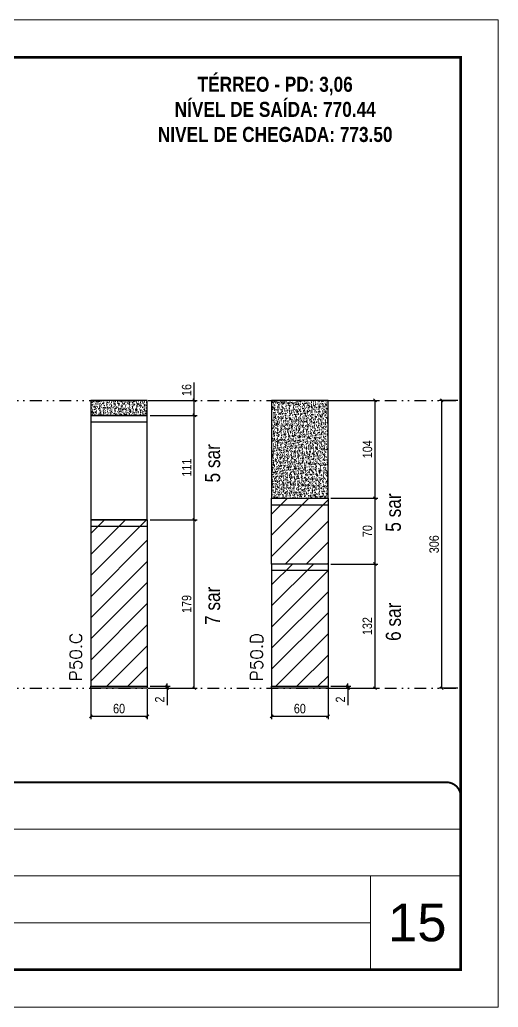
# Model space of a CAD drawing. Extents: x 14400 to 27878, y -21631 to 6985.
# Drawn here: x 18573 to 19082, y 2489 to 3539 of the extents above; entities that cross this region are included whole.
import ezdxf

# ---------------------------------------------------------------- set-up
doc = ezdxf.new("R2010")
doc.units = 0
for name, pattern in [('CONTINUO', [0]), ('DASHED', [0.75, 0.5, -0.25]), ('DIVIDE2', [0.625, 0.25, -0.125, 0, -0.125, 0, -0.125])]:
    doc.linetypes.add(name, pattern=pattern)
for name, color, linetype, lineweight in [('CARIMBO', 255, 'Continuous', 9), ('Folhas', 255, 'Continuous', 9), ('Hachura', 251, 'Continuous', 9), ('SARRAFO DE PRESSAO', 251, 'DASHED', 9), ('Texto Seção', 7, 'Continuous', 15)]:
    doc.layers.add(name, color=color, linetype=linetype, lineweight=lineweight)
for name, color, linetype in [('COTA', 241, 'Continuous'), ('NOMENCLATURA', 7, 'Continuous'), ('Nível', 160, 'Continuous'), ('Painéis', 200, 'Continuous'), ('SARR_2.2x7', 40, 'Continuous')]:
    doc.layers.add(name, color=color, linetype=linetype)
doc.styles.add('ARIAL', font='arial.ttf')
doc.styles.add('ARIAL_NARROW', font='ARIALN.TTF', dxfattribs={"height": 0.2})
doc.styles.add('COTA TECNICA', font='techl___.ttf', dxfattribs={"height": 10})
doc.styles.add('COTA TECNICA-50', font='techl___.ttf', dxfattribs={"height": 10})
doc.styles.add('REGUA-120', font='ROMANS.shx', dxfattribs={"height": 15})
doc.styles.add('ROMANC', font='techb___.ttf', dxfattribs={"height": 2.5})
doc.dimstyles.new('COTA PAINEL-50', dxfattribs={"dimtxt": 10, "dimasz": 3, "dimexe": 3, "dimexo": 3, "dimgap": 3, "dimtad": 1, "dimdec": 1, "dimzin": 12, "dimdsep": 46, "dimtxsty": 'COTA TECNICA-50', "dimblk1": 'OBLIQUE', "dimblk2": 'OBLIQUE', "dimsah": 1, "dimcen": 0.9, "dimclrd": 4, "dimclre": 4, "dimclrt": 240, "dimadec": 1, "dimazin": 3, "dimtfac": 1, "dimtdec": 1, "dimtmove": 0, "dimatfit": 3, "dimfxl": 1, "dimtolj": 1, "dimtzin": 12, "dimarcsym": 0})
doc.dimstyles.new('PAINEL', dxfattribs={"dimtxt": 10, "dimasz": 3, "dimexe": 3, "dimexo": 3, "dimgap": 3, "dimtad": 1, "dimdec": 1, "dimzin": 12, "dimdsep": 46, "dimtxsty": 'COTA TECNICA', "dimblk1": 'OBLIQUE', "dimblk2": 'OBLIQUE', "dimsah": 1, "dimcen": 0.9, "dimclrd": 4, "dimclre": 4, "dimclrt": 240, "dimadec": 1, "dimazin": 3, "dimtfac": 1, "dimtdec": 1, "dimtmove": 0, "dimatfit": 3, "dimfxl": 1, "dimtolj": 1, "dimtzin": 12, "dimarcsym": 0})
pattern_1 = [(45, (-37.097, 0), (-11.22532, 11.22532), [])]

# ---------------------------------------------------------------- blocks, each defined once
blk = doc.blocks.new('9999999999')
at = {"color": 30, "linetype": 'CONTINUO'}
for p, q in [((98564.6, 34379.6), (99584, 34379.6)), ((98564.6, 34329.8), (99488, 34329.8)), ((99584, 34329.8), (99488, 34329.8)), ((99488, 34329.8), (99488, 34230.2)), ((98564.6, 34280), (99488, 34280))]:
    blk.add_line(p, q, dxfattribs=at)
at = {"color": 30, "linetype": 'CONTINUO', "const_width": 2}
blk.add_lwpolyline([(99584, 34230.2), (99584, 34414.4, 0.414214), (99569, 34429.4), (98229, 34429.4, 0.414214), (98214, 34414.4), (98214, 34245.2, 0.414214), (98229, 34230.2), (99584, 34230.2)], format="xyb", dxfattribs=at)
at = {"layer": 'Folhas'}
blk.add_lwpolyline([(98139, 34190.2), (99624, 34190.2), (99624, 35240.2), (98139, 35240.2)], close=True, dxfattribs=at)
at = {"layer": 'Folhas', "color": 30, "const_width": 3}
blk.add_lwpolyline([(98214, 34230.2), (99584, 34230.2), (99584, 35200.2), (98214, 35200.2)], close=True, dxfattribs=at)
blk = doc.blocks.new('_Oblique')
at = {"color": 0, "linetype": 'ByBlock', "lineweight": -2}
blk.add_line((-0.5, -0.5), (0.5, 0.5), dxfattribs=at)
blk = doc.blocks.new('*D867')
at = {"layer": 'COTA', "color": 4, "lineweight": -2, "transparency": 16777216}
for p, q in [((18648.8, 2827.3), (18648.8, 2795.4)), ((18708.8, 2827.3), (18708.8, 2795.4)), ((18648.8, 2798.4), (18708.8, 2798.4))]:
    blk.add_line(p, q, dxfattribs=at)
at = {"layer": 'Defpoints', "color": 0, "transparency": 16777216}
for p in [(18648.8, 2830.3), (18708.8, 2830.3), (18708.8, 2798.4)]:
    blk.add_point(p, dxfattribs=at)
at = {"layer": 'COTA', "color": 4, "lineweight": -2, "transparency": 16777216, "xscale": 3, "yscale": 3, "zscale": 3, "rotation": 180}
blk.add_blockref('_Oblique', (18648.8, 2798.4), dxfattribs=at)
at = {"layer": 'COTA', "color": 4, "lineweight": -2, "transparency": 16777216, "xscale": 3, "yscale": 3, "zscale": 3}
blk.add_blockref('_Oblique', (18708.8, 2798.4), dxfattribs=at)
at = {"layer": 'COTA', "color": 240, "transparency": 16777216, "insert": (18678.8, 2806.5), "char_height": 10, "attachment_point": 5, "style": 'COTA TECNICA'}
blk.add_mtext('\\A1;60', dxfattribs=at)
blk = doc.blocks.new('*D868')
at = {"layer": 'COTA', "color": 4, "lineweight": -2, "transparency": 16777216}
for p, q in [((18711.8, 2830.3), (18733, 2830.3)), ((18711.8, 2828.3), (18733, 2828.3)), ((18730, 2830.3), (18730, 2833.3)), ((18730, 2830.3), (18730, 2828.3)), ((18730, 2828.3), (18730, 2810.2))]:
    blk.add_line(p, q, dxfattribs=at)
at = {"layer": 'Defpoints', "color": 0, "transparency": 16777216}
for p in [(18708.8, 2830.3), (18708.8, 2828.3), (18730, 2830.3)]:
    blk.add_point(p, dxfattribs=at)
at = {"layer": 'COTA', "color": 4, "lineweight": -2, "transparency": 16777216, "xscale": 3, "yscale": 3, "zscale": 3}
for p, rotation in [((18730, 2830.3), 270), ((18730, 2828.3), 90)]:
    blk.add_blockref('_Oblique', p, dxfattribs=dict(at, rotation=rotation))
at = {"layer": 'COTA', "color": 240, "transparency": 16777216, "insert": (18722, 2816.2), "char_height": 10, "attachment_point": 5, "rotation": 90, "style": 'COTA TECNICA-50'}
blk.add_mtext('\\A1;2', dxfattribs=at)
blk = doc.blocks.new('*D869')
at = {"layer": 'COTA', "color": 4, "lineweight": -2, "transparency": 16777216}
for p, q in [((18711.8, 3007.3), (18761.8, 3007.3)), ((18758.8, 2828.3), (18758.8, 3007.3)), ((18711.8, 2828.3), (18761.8, 2828.3))]:
    blk.add_line(p, q, dxfattribs=at)
at = {"layer": 'Defpoints', "color": 0, "transparency": 16777216}
for p in [(18708.8, 3007.3), (18758.8, 3007.3), (18708.8, 2828.3)]:
    blk.add_point(p, dxfattribs=at)
at = {"layer": 'COTA', "color": 4, "lineweight": -2, "transparency": 16777216, "xscale": 3, "yscale": 3, "zscale": 3}
for p, rotation in [((18758.8, 3007.3), 90), ((18758.8, 2828.3), 270)]:
    blk.add_blockref('_Oblique', p, dxfattribs=dict(at, rotation=rotation))
at = {"layer": 'COTA', "color": 240, "transparency": 16777216, "insert": (18750.7, 2917.8), "char_height": 10, "attachment_point": 5, "rotation": 90, "style": 'COTA TECNICA-50'}
blk.add_mtext('\\A1;179', dxfattribs=at)
blk = doc.blocks.new('*D870')
at = {"layer": 'COTA', "color": 4, "lineweight": -2, "transparency": 16777216}
for p, q in [((18841, 2827.3), (18841, 2795.4)), ((18901, 2827.3), (18901, 2795.4)), ((18841, 2798.4), (18901, 2798.4))]:
    blk.add_line(p, q, dxfattribs=at)
at = {"layer": 'Defpoints', "color": 0, "transparency": 16777216}
for p in [(18841, 2830.3), (18901, 2830.3), (18901, 2798.4)]:
    blk.add_point(p, dxfattribs=at)
at = {"layer": 'COTA', "color": 4, "lineweight": -2, "transparency": 16777216, "xscale": 3, "yscale": 3, "zscale": 3, "rotation": 180}
blk.add_blockref('_Oblique', (18841, 2798.4), dxfattribs=at)
at = {"layer": 'COTA', "color": 4, "lineweight": -2, "transparency": 16777216, "xscale": 3, "yscale": 3, "zscale": 3}
blk.add_blockref('_Oblique', (18901, 2798.4), dxfattribs=at)
at = {"layer": 'COTA', "color": 240, "transparency": 16777216, "insert": (18871, 2806.5), "char_height": 10, "attachment_point": 5, "style": 'COTA TECNICA'}
blk.add_mtext('\\A1;60', dxfattribs=at)
blk = doc.blocks.new('*D856')
at = {"layer": 'COTA', "color": 4, "lineweight": -2, "transparency": 16777216}
for p, q in [((18904, 2830.3), (18925.2, 2830.3)), ((18904, 2828.3), (18925.2, 2828.3)), ((18922.2, 2830.3), (18922.2, 2833.3)), ((18922.2, 2830.3), (18922.2, 2828.3)), ((18922.2, 2828.3), (18922.2, 2810.2))]:
    blk.add_line(p, q, dxfattribs=at)
at = {"layer": 'Defpoints', "color": 0, "transparency": 16777216}
for p in [(18901, 2830.3), (18901, 2828.3), (18922.2, 2830.3)]:
    blk.add_point(p, dxfattribs=at)
at = {"layer": 'COTA', "color": 4, "lineweight": -2, "transparency": 16777216, "xscale": 3, "yscale": 3, "zscale": 3}
for p, rotation in [((18922.2, 2830.3), 270), ((18922.2, 2828.3), 90)]:
    blk.add_blockref('_Oblique', p, dxfattribs=dict(at, rotation=rotation))
at = {"layer": 'COTA', "color": 240, "transparency": 16777216, "insert": (18914.2, 2816.2), "char_height": 10, "attachment_point": 5, "rotation": 90, "style": 'COTA TECNICA-50'}
blk.add_mtext('\\A1;2', dxfattribs=at)
blk = doc.blocks.new('*D857')
at = {"layer": 'COTA', "color": 4, "lineweight": -2, "transparency": 16777216}
for p, q in [((18904, 2960.3), (18954, 2960.3)), ((18951, 2828.3), (18951, 2960.3)), ((18904, 2828.3), (18954, 2828.3))]:
    blk.add_line(p, q, dxfattribs=at)
at = {"layer": 'Defpoints', "color": 0, "transparency": 16777216}
for p in [(18901, 2960.3), (18951, 2960.3), (18901, 2828.3)]:
    blk.add_point(p, dxfattribs=at)
at = {"layer": 'COTA', "color": 4, "lineweight": -2, "transparency": 16777216, "xscale": 3, "yscale": 3, "zscale": 3}
for p, rotation in [((18951, 2960.3), 90), ((18951, 2828.3), 270)]:
    blk.add_blockref('_Oblique', p, dxfattribs=dict(at, rotation=rotation))
at = {"layer": 'COTA', "color": 240, "transparency": 16777216, "insert": (18942.8, 2894.3), "char_height": 10, "attachment_point": 5, "rotation": 90, "style": 'COTA TECNICA-50'}
blk.add_mtext('\\A1;132', dxfattribs=at)
blk = doc.blocks.new('*D878')
at = {"layer": 'COTA', "color": 4, "lineweight": -2, "transparency": 16777216}
for p, q in [((18904, 3134.3), (18954, 3134.3)), ((18951, 3030.3), (18951, 3134.3)), ((18904, 3030.3), (18954, 3030.3))]:
    blk.add_line(p, q, dxfattribs=at)
at = {"layer": 'Defpoints', "color": 0, "transparency": 16777216}
for p in [(18901, 3134.3), (18951, 3134.3), (18901, 3030.3)]:
    blk.add_point(p, dxfattribs=at)
at = {"layer": 'COTA', "color": 4, "lineweight": -2, "transparency": 16777216, "xscale": 3, "yscale": 3, "zscale": 3}
for p, rotation in [((18951, 3134.3), 90), ((18951, 3030.3), 270)]:
    blk.add_blockref('_Oblique', p, dxfattribs=dict(at, rotation=rotation))
at = {"layer": 'COTA', "color": 240, "transparency": 16777216, "insert": (18942.9, 3082.3), "char_height": 10, "attachment_point": 5, "rotation": 90, "style": 'COTA TECNICA'}
blk.add_mtext('\\A1;104', dxfattribs=at)
blk = doc.blocks.new('*D889')
at = {"layer": 'COTA', "color": 4, "lineweight": -2, "transparency": 16777216}
for p, q in [((18711.8, 3118.3), (18761.8, 3118.3)), ((18758.8, 3007.3), (18758.8, 3118.3)), ((18711.8, 3007.3), (18761.8, 3007.3))]:
    blk.add_line(p, q, dxfattribs=at)
at = {"layer": 'Defpoints', "color": 0, "transparency": 16777216}
for p in [(18708.8, 3118.3), (18758.8, 3118.3), (18708.8, 3007.3)]:
    blk.add_point(p, dxfattribs=at)
at = {"layer": 'COTA', "color": 4, "lineweight": -2, "transparency": 16777216, "xscale": 3, "yscale": 3, "zscale": 3}
for p, rotation in [((18758.8, 3118.3), 90), ((18758.8, 3007.3), 270)]:
    blk.add_blockref('_Oblique', p, dxfattribs=dict(at, rotation=rotation))
at = {"layer": 'COTA', "color": 240, "transparency": 16777216, "insert": (18750.7, 3062.8), "char_height": 10, "attachment_point": 5, "rotation": 90, "style": 'COTA TECNICA'}
blk.add_mtext('\\A1;111', dxfattribs=at)
blk = doc.blocks.new('*D890')
at = {"layer": 'COTA', "color": 4, "lineweight": -2, "transparency": 16777216}
for p, q in [((18904, 3030.3), (18954, 3030.3)), ((18951, 2960.3), (18951, 3030.3)), ((18904, 2960.3), (18954, 2960.3))]:
    blk.add_line(p, q, dxfattribs=at)
at = {"layer": 'Defpoints', "color": 0, "transparency": 16777216}
for p in [(18901, 3030.3), (18951, 3030.3), (18901, 2960.3)]:
    blk.add_point(p, dxfattribs=at)
at = {"layer": 'COTA', "color": 4, "lineweight": -2, "transparency": 16777216, "xscale": 3, "yscale": 3, "zscale": 3}
for p, rotation in [((18951, 3030.3), 90), ((18951, 2960.3), 270)]:
    blk.add_blockref('_Oblique', p, dxfattribs=dict(at, rotation=rotation))
at = {"layer": 'COTA', "color": 240, "transparency": 16777216, "insert": (18942.9, 2995.3), "char_height": 10, "attachment_point": 5, "rotation": 90, "style": 'COTA TECNICA'}
blk.add_mtext('\\A1;70', dxfattribs=at)
blk = doc.blocks.new('*D2195')
at = {"layer": 'COTA', "color": 4, "lineweight": -2, "transparency": 16777216}
for p, q in [((19039, 3134.3), (19019, 3134.3)), ((19022, 2828.3), (19022, 3134.3)), ((19039, 2828.3), (19019, 2828.3))]:
    blk.add_line(p, q, dxfattribs=at)
at = {"layer": 'Defpoints', "color": 0, "transparency": 16777216}
for p in [(19022, 3134.3), (19042, 3134.3), (19042, 2828.3)]:
    blk.add_point(p, dxfattribs=at)
at = {"layer": 'COTA', "color": 4, "lineweight": -2, "transparency": 16777216, "xscale": 3, "yscale": 3, "zscale": 3}
for p, rotation in [((19022, 3134.3), 90), ((19022, 2828.3), 270)]:
    blk.add_blockref('_Oblique', p, dxfattribs=dict(at, rotation=rotation))
at = {"layer": 'COTA', "color": 240, "transparency": 16777216, "insert": (19013.8, 2981.3), "char_height": 10, "attachment_point": 5, "rotation": 90, "style": 'COTA TECNICA'}
blk.add_mtext('\\A1;306', dxfattribs=at)
blk = doc.blocks.new('*D2197')
at = {"layer": 'COTA', "color": 4, "lineweight": -2, "transparency": 16777216}
for p, q in [((18758.8, 3134.3), (18758.8, 3153.3)), ((18711.8, 3134.3), (18761.8, 3134.3)), ((18758.8, 3118.3), (18758.8, 3134.3)), ((18711.8, 3118.3), (18761.8, 3118.3))]:
    blk.add_line(p, q, dxfattribs=at)
at = {"layer": 'Defpoints', "color": 0, "transparency": 16777216}
for p in [(18708.8, 3134.3), (18758.8, 3134.3), (18708.8, 3118.3)]:
    blk.add_point(p, dxfattribs=at)
at = {"layer": 'COTA', "color": 4, "lineweight": -2, "transparency": 16777216, "xscale": 3, "yscale": 3, "zscale": 3}
for p, rotation in [((18758.8, 3134.3), 90), ((18758.8, 3118.3), 270)]:
    blk.add_blockref('_Oblique', p, dxfattribs=dict(at, rotation=rotation))
at = {"layer": 'COTA', "color": 240, "transparency": 16777216, "insert": (18750.7, 3145.3), "char_height": 10, "attachment_point": 5, "rotation": 90, "style": 'COTA TECNICA'}
blk.add_mtext('\\A1;16', dxfattribs=at)

msp = doc.modelspace()

# ---------------------------------------------------------------- hatches: boundary and pattern name
at = {"layer": 'COTA'}
h = msp.add_hatch(dxfattribs=at)
h.set_pattern_fill('AR-CONC', color=256, scale=0.03)
h.paths.add_polyline_path([(18708.79, 3134.29), (18648.79, 3134.29), (18648.79, 3118.29), (18708.79, 3118.29)])
h = msp.add_hatch(dxfattribs=at)
h.set_pattern_fill('AR-CONC', color=256, scale=0.03)
h.set_pattern_definition([(50, (-1622.097, 90), (5.4655401, -0.4781726), [0.5715, -6.2865]), (355, (-1622.097, 90), (-1.0573026, 5.7317054), [0.4572, -5.0292175]), (100.451445, (-1621.6413, 89.96), (4.4082374, 5.2535326), [0.4857003, -5.3427073]), (46.1842, (-1622.097, 91.524), (8.1323712, -1.2612698), [0.85725, -9.42975]), (96.635558, (-1621.419, 91.419), (7.122124, 7.4227837), [0.7285507, -8.0140682]), (351.18415, (-1622.097, 91.524), (7.122124, 7.4227837), [0.685799, -7.543792]), (21, (-1621.335, 91.143), (4.5484317, -3.0679559), [0.5715, -6.2865]), (326, (-1621.335, 91.143), (1.8540609, 5.525639), [0.4572, -5.0292]), (71.451445, (-1620.956, 90.8873), (6.4024926, 2.457683), [0.4857003, -5.3426981]), (37.5, (-1622.0968, 90), (0.0926581, 2.53665117), [0, -4.96824, 0, -5.1054, 0, -5.04825]), (7.5, (-1622.0968, 90), (2.00458988, 3.00541724), [0, -2.91084, 0, -4.85394, 0, -1.92405]), (327.5, (-1623.796, 90), (4.06771786, -0.17186232), [0, -1.905, 0, -5.9436, 0, -7.8867]), (317.5, (-1624.558, 90), (4.44387544, 0.76279473), [0, -2.4765, 0, -3.94716, 0, -5.6007])])
h.paths.add_polyline_path([(18901.03, 3134.29), (18841.03, 3134.29), (18841.03, 3030.29), (18901.03, 3030.29)])
at = {"layer": 'Hachura'}
h = msp.add_hatch(dxfattribs=at)
h.set_pattern_fill('ANSI31', color=256, scale=5)
h.paths.add_polyline_path([(18264.2, 3030.29), (18142.2, 3030.29), (18142.2, 2952.29), (18264.2, 2952.29)])
h.paths.add_polyline_path([(18507.07, 3007.29), (18507.07, 3084.29), (18385.07, 3084.29), (18385.07, 3007.29)])
h.paths.add_polyline_path([(18901.03, 3030.29), (18841.03, 3030.29), (18841.03, 2960.29), (18901.03, 2960.29)])
h = msp.add_hatch(dxfattribs=at)
h.set_pattern_fill('ANSI31', color=256, scale=5)
h.set_pattern_definition(pattern_1)
h.paths.add_polyline_path([(18708.79, 3007.29), (18648.79, 3007.29), (18648.79, 2830.29), (18708.79, 2830.29)])
h = msp.add_hatch(dxfattribs=at)
h.set_pattern_fill('ANSI31', color=256, scale=5)
h.set_pattern_definition(pattern_1)
h.paths.add_polyline_path([(18901.03, 2960.29), (18841.03, 2960.29), (18841.03, 2830.29), (18901.03, 2830.29)])

# ---------------------------------------------------------------- linework, layer by layer
at = {"layer": 'COTA'}
for points in [[(18648.79, 3118.29), (18708.79, 3118.29), (18708.79, 3134.29), (18648.79, 3134.29)], [(18841.03, 3030.29), (18901.03, 3030.29), (18901.03, 3134.29), (18841.03, 3134.29)]]:
    msp.add_lwpolyline(points, close=True, dxfattribs=at)
at = {"layer": 'Nível', "color": 4, "linetype": 'DIVIDE2', "ltscale": 50}
for p, q in [((17671.97, 3134.29), (19041.97, 3134.29)), ((17671.97, 2828.29), (19041.97, 2828.29)), ((17671.97, 2828.29), (19041.97, 2828.29))]:
    msp.add_line(p, q, dxfattribs=at)
at = {"layer": 'Painéis'}
for p, q in [((18708.79, 3118.29), (18648.79, 3118.29)), ((18648.79, 3118.29), (18648.79, 3007.29)), ((18708.79, 3007.29), (18708.79, 3118.29)), ((18841.03, 3030.29), (18901.03, 3030.29)), ((18841.03, 2960.29), (18841.03, 3030.29)), ((18901.03, 3030.29), (18901.03, 2960.29)), ((18648.79, 3007.29), (18648.79, 2830.29)), ((18708.79, 3007.29), (18648.79, 3007.29)), ((18648.79, 3007.29), (18708.79, 3007.29)), ((18708.79, 3007.29), (18708.79, 2830.29)), ((18841.03, 2960.29), (18841.03, 2830.29)), ((18901.03, 2960.29), (18841.03, 2960.29)), ((18901.03, 2960.29), (18841.03, 2960.29)), ((18901.03, 2960.29), (18901.03, 2830.29)), ((18648.79, 2830.29), (18708.79, 2830.29)), ((18648.79, 2830.29), (18708.79, 2830.29)), ((18648.79, 2828.29), (18648.79, 2830.29)), ((18708.79, 2828.29), (18648.79, 2828.29)), ((18708.79, 2830.29), (18708.79, 2828.29)), ((18841.03, 2830.29), (18901.03, 2830.29)), ((18841.03, 2830.29), (18901.03, 2830.29)), ((18841.03, 2828.29), (18841.03, 2830.29)), ((18901.03, 2828.29), (18841.03, 2828.29)), ((18901.03, 2830.29), (18901.03, 2828.29))]:
    msp.add_line(p, q, dxfattribs=at)
at = {"layer": 'SARR_2.2x7'}
for p, q in [((18708.79, 3111.29), (18648.79, 3111.29)), ((18841.03, 3023.29), (18901.03, 3023.29)), ((18708.79, 3000.31), (18648.79, 3000.31)), ((18901.03, 2953.31), (18841.03, 2953.31))]:
    msp.add_line(p, q, dxfattribs=at)

# ---------------------------------------------------------------- block references
at = {"layer": 'SARRAFO DE PRESSAO', "color": 6, "linetype": 'ByBlock'}
msp.add_blockref('9999999999', (-80542.01, -31701.2), dxfattribs=at)

# ---------------------------------------------------------------- texts
at = {"layer": 'CARIMBO', "style": 'ARIAL'}
msp.add_text('15', height=40, dxfattribs=at).set_placement((18964.83, 2559.15))
at = {"layer": 'NOMENCLATURA', "style": 'ARIAL_NARROW'}
for s, p in [('5 sar', (18786.18, 3046.99)), ('5 sar', (18978.41, 2994.6)), ('7 sar', (18786.18, 2895.49)), ('6 sar', (18978.41, 2878.5))]:
    msp.add_text(s, height=16, rotation=90, dxfattribs=at).set_placement(p)
at = {"layer": 'NOMENCLATURA', "color": 2, "insert": (18844.81, 3505.06), "char_height": 16, "attachment_point": 2, "style": 'ROMANC'}
msp.add_mtext_dynamic_manual_height_columns('\\PTÉRREO - PD: 3,06\\PNÍVEL DE SAÍDA: 770.44\\PNIVEL DE CHEGADA: 773.50', width=432.3511, gutter_width=1, heights=[0], dxfattribs=at)
at = {"layer": 'Texto Seção', "char_height": 13, "width": 370.6998, "attachment_point": 7, "rotation": 90, "style": 'REGUA-120'}
for s, insert in [('P50.C', (18639.34, 2835.7)), ('P50.D', (18831.57, 2835.7))]:
    msp.add_mtext(s, dxfattribs=dict(at, insert=insert))

# ---------------------------------------------------------------- dimensions: what is measured, and where the dimension line sits
at = {"layer": 'COTA'}
for base, p1, p2, dimstyle, picture, middle in [((18758.78, 3134.29), (18708.79, 3118.29), (18708.79, 3134.29), 'PAINEL', '*D2197', (18750.68, 3145.29)), ((18951.01, 3134.29), (18901.03, 3030.29), (18901.03, 3134.29), 'PAINEL', '*D878', (18942.91, 3082.29)), ((19021.99, 3134.29), (19041.97, 2828.29), (19041.97, 3134.29), 'PAINEL', '*D2195', (19013.77, 2981.29)), ((18758.78, 3118.29), (18708.79, 3007.29), (18708.79, 3118.29), 'PAINEL', '*D889', (18750.73, 3062.79)), ((18951.01, 3030.29), (18901.03, 2960.29), (18901.03, 3030.29), 'PAINEL', '*D890', (18942.91, 2995.29)), ((18758.78, 3007.29), (18708.79, 2828.29), (18708.79, 3007.29), 'COTA PAINEL-50', '*D869', (18750.68, 2917.79)), ((18951.01, 2960.29), (18901.03, 2828.29), (18901.03, 2960.29), 'COTA PAINEL-50', '*D857', (18942.8, 2894.29))]:
    dim = msp.add_linear_dim(base=base, p1=p1, p2=p2, angle=90, dimstyle=dimstyle, dxfattribs=at)
    dim.commit()
    dim.dimension.update_dxf_attribs({"geometry": picture, "text_midpoint": middle})
for base, p1, p2, picture, middle in [((18708.79, 2798.39), (18648.79, 2830.29), (18708.79, 2830.29), '*D867', (18678.79, 2806.49)), ((18901.03, 2798.39), (18841.03, 2830.29), (18901.03, 2830.29), '*D870', (18871.03, 2806.49))]:
    dim = msp.add_linear_dim(base=base, p1=p1, p2=p2, dimstyle='PAINEL', override={"dimarcsym": 2}, dxfattribs=at)
    dim.commit()
    dim.dimension.update_dxf_attribs({"geometry": picture, "text_midpoint": middle})
for base, p1, p2, picture, middle in [((18729.99, 2830.29), (18708.79, 2828.29), (18708.79, 2830.29), '*D868', (18729.99, 2816.23)), ((18922.22, 2830.29), (18901.03, 2828.29), (18901.03, 2830.29), '*D856', (18922.22, 2816.23))]:
    dim = msp.add_linear_dim(base=base, p1=p1, p2=p2, angle=90, dimstyle='COTA PAINEL-50', dxfattribs=at)
    dim.commit()
    dim.dimension.update_dxf_attribs({"geometry": picture, "text_midpoint": middle, "dimtype": 160})

doc.saveas('drawing.dxf')
